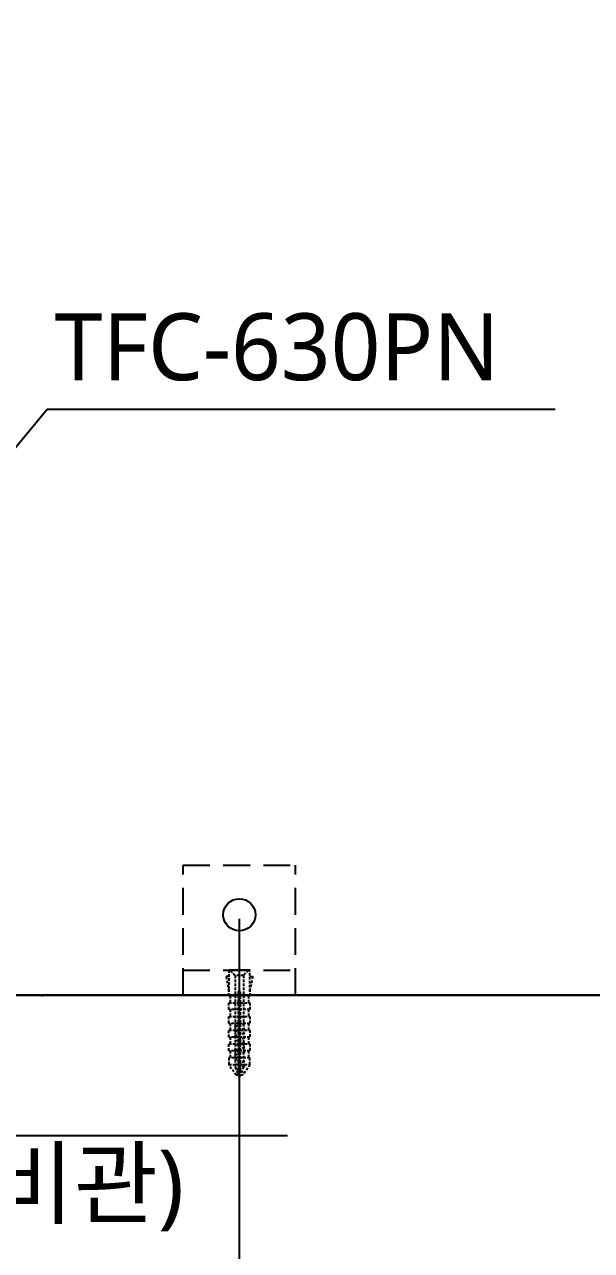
# Model space of a CAD drawing. Extents: x 3004 to 9384, y -52 to 2475.
# Drawn here: x 3528 to 3739.9, y 199.5 to 657.4 of the extents above; entities that cross this region are included whole.
import ezdxf

# ---------------------------------------------------------------- set-up
doc = ezdxf.new("R2010")
doc.units = 0
doc.header["$LTSCALE"] = 20
doc.header["$MEASUREMENT"] = 0
doc.linetypes.add('HIDDEN', pattern=[0.375, 0.25, -0.125])
doc.layers.get('0').update_dxf_attribs({"linetype": 'CONTINUOUS'})
doc.layers.get('DEFPOINTS').update_dxf_attribs({"linetype": 'CONTINUOUS'})
for name, color, linetype in [('1', 7, 'CONTINUOUS'), ('2', 2, 'CONTINUOUS'), ('3', 3, 'CONTINUOUS'), ('6', 6, 'CONTINUOUS')]:
    doc.layers.add(name, color=color, linetype=linetype)
doc.styles.add('ROMANS', font='NanumGothic.ttf', dxfattribs={"height": 10.144927})
doc.styles.get("Standard").update_dxf_attribs({"font": 'NanumGothic.ttf'})
doc.dimstyles.get("Standard").update_dxf_attribs({"dimtxt": 2.7, "dimasz": 2.5, "dimexe": 1.5, "dimexo": 1.5, "dimgap": 1.5, "dimtad": 1, "dimdec": 0, "dimlfac": 10, "dimzin": 0, "dimdsep": 46, "dimtxsty": 'Standard', "dimcen": 0, "dimclrt": 2, "dimadec": 0, "dimazin": 0, "dimtfac": 1, "dimtdec": 0, "dimtmove": 0, "dimatfit": 3, "dimfxl": 0, "dimtolj": 1, "dimtzin": 0, "dimarcsym": 0})

# ---------------------------------------------------------------- blocks, each defined once
blk = doc.blocks.new('*D39')
at = {"color": 3, "lineweight": -2}
for p, q in [((4047.4, 680.94), (4047.4, 79.95)), ((3313.28, 293.4), (3313.28, 79.95)), ((3333.28, 84.95), (4027.4, 84.95))]:
    blk.add_line(p, q, dxfattribs=at)
at = {"color": 3}
for points in [[(3333.28, 88.28), (3333.28, 81.61), (3313.28, 84.95)], [(4027.4, 88.28), (4027.4, 81.61), (4047.4, 84.95)]]:
    blk.add_solid(points, dxfattribs=at)
at = {"layer": 'DEFPOINTS', "color": 0}
for p in [(4047.4, 682.44), (3313.28, 294.9), (4047.4, 84.95)]:
    blk.add_point(p, dxfattribs=at)
at = {"color": 2, "insert": (3685.42, 111.3), "char_height": 30, "attachment_point": 5}
blk.add_mtext('\\A1;735', dxfattribs=at)
blk = doc.blocks.new('*D30')
at = {"color": 3, "lineweight": -2}
for p, q in [((3608.28, 323.4), (3608.28, 127.12)), ((3313.28, 293.4), (3313.28, 127.12)), ((3333.28, 132.12), (3588.28, 132.12))]:
    blk.add_line(p, q, dxfattribs=at)
at = {"color": 3}
for points in [[(3333.28, 135.46), (3333.28, 128.79), (3313.28, 132.12)], [(3588.28, 135.46), (3588.28, 128.79), (3608.28, 132.12)]]:
    blk.add_solid(points, dxfattribs=at)
at = {"layer": 'DEFPOINTS', "color": 0}
for p in [(3608.28, 324.9), (3313.28, 294.9), (3608.28, 132.12)]:
    blk.add_point(p, dxfattribs=at)
at = {"color": 2, "insert": (3465.78, 158.45), "char_height": 30, "attachment_point": 5}
blk.add_mtext('\\A1;295', dxfattribs=at)

msp = doc.modelspace()

# ---------------------------------------------------------------- linework, layer by layer
at = {"color": 2, "linetype": 'HIDDEN', "ltscale": 0.2}
for p, q in [((3612.21, 304.23), (3604.35, 304.23)), ((3604.35, 304.23), (3604.35, 296.21)), ((3604.89, 304.09), (3606.76, 302.22)), ((3611.61, 304.23), (3604.94, 304.23)), ((3609.8, 302.22), (3606.76, 302.22)), ((3606.76, 302.22), (3606.76, 268.13)), ((3611.67, 304.09), (3609.8, 302.22)), ((3609.8, 302.22), (3609.8, 268.13)), ((3612.21, 296.21), (3612.21, 304.23)), ((3604.35, 301.82), (3603.33, 301.82)), ((3603.33, 301.82), (3604.35, 296.61)), ((3612.21, 301.82), (3613.29, 301.82)), ((3613.29, 301.82), (3612.21, 296.61)), ((3604.35, 294.6), (3604.35, 297.17)), ((3607.8, 294.6), (3604.35, 294.6)), ((3604.91, 294.6), (3604.91, 292.04)), ((3608.76, 296.21), (3607.8, 296.21)), ((3607.8, 296.21), (3607.8, 266.53)), ((3608.76, 266.53), (3608.76, 296.21)), ((3612.21, 294.6), (3608.76, 294.6)), ((3611.65, 294.6), (3611.65, 292.04)), ((3612.21, 297.17), (3612.21, 294.6)), ((3604.35, 289.47), (3604.35, 292.04)), ((3604.35, 292.04), (3607.8, 292.04)), ((3607.8, 289.47), (3604.35, 289.47)), ((3604.91, 289.47), (3604.91, 286.9)), ((3608.76, 292.04), (3612.21, 292.04)), ((3612.21, 289.47), (3608.76, 289.47)), ((3611.65, 289.47), (3611.65, 286.9)), ((3612.21, 292.04), (3612.21, 289.47)), ((3604.35, 284.34), (3604.35, 286.9)), ((3604.35, 286.9), (3607.8, 286.9)), ((3607.8, 284.34), (3604.35, 284.34)), ((3604.91, 284.34), (3604.91, 281.77)), ((3610.28, 284.22), (3606.27, 282.9)), ((3608.76, 286.9), (3612.21, 286.9)), ((3612.21, 284.34), (3608.76, 284.34)), ((3611.65, 284.34), (3611.65, 281.77)), ((3612.21, 286.9), (3612.21, 284.34)), ((3604.35, 279.2), (3604.35, 281.77)), ((3604.35, 281.77), (3607.8, 281.77)), ((3610.28, 282.45), (3606.27, 281.13)), ((3610.28, 280.67), (3606.27, 279.36)), ((3608.76, 281.77), (3612.21, 281.77)), ((3612.21, 281.77), (3612.21, 279.2)), ((3607.8, 279.2), (3604.35, 279.2)), ((3604.35, 274.07), (3604.35, 276.64)), ((3604.35, 276.64), (3607.8, 276.64)), ((3604.91, 279.2), (3604.91, 276.64)), ((3610.28, 278.9), (3606.27, 277.58)), ((3610.28, 277.13), (3606.27, 275.81)), ((3610.28, 275.35), (3606.27, 274.04)), ((3612.21, 279.2), (3608.76, 279.2)), ((3608.76, 276.64), (3612.21, 276.64)), ((3611.65, 279.2), (3611.65, 276.64)), ((3612.21, 276.64), (3612.21, 274.07)), ((3607.8, 274.07), (3604.35, 274.07)), ((3604.35, 271.5), (3604.35, 268.94)), ((3607.8, 271.5), (3604.35, 271.5)), ((3604.91, 274.07), (3604.91, 271.5)), ((3610.28, 273.58), (3606.27, 272.26)), ((3610.28, 271.81), (3606.27, 270.49)), ((3612.21, 274.07), (3608.76, 274.07)), ((3612.21, 271.5), (3608.76, 271.5)), ((3611.65, 274.07), (3611.65, 271.5)), ((3612.21, 268.94), (3612.21, 271.5)), ((3607.08, 264.93), (3604.35, 268.94)), ((3604.35, 268.94), (3607.8, 268.94)), ((3610.28, 270.04), (3606.27, 268.72)), ((3610.28, 268.26), (3606.7, 267.09)), ((3606.76, 268.13), (3608.28, 264.12)), ((3609.74, 266.31), (3607.3, 265.51)), ((3607.8, 266.53), (3608.76, 266.53)), ((3609.8, 268.13), (3608.28, 264.12)), ((3608.76, 268.94), (3612.21, 268.94)), ((3612.21, 268.94), (3609.48, 264.93)), ((3609.48, 264.93), (3607.08, 264.93))]:
    msp.add_line(p, q, dxfattribs=at)
at = {"color": 7}
for p, q in [((3387.86, 294.9), (3918.91, 294.9)), ((3702.31, 294.9), (3444.77, 294.9)), ((3782.21, 294.9), (3702.31, 294.9))]:
    msp.add_line(p, q, dxfattribs=at)
at = {"color": 7, "linetype": 'HIDDEN'}
for p, q in [((3534.48, 294.79), (3529.48, 294.79)), ((3534.48, 294.79), (3534.92, 294.79)), ((3535.21, 294.79), (3534.92, 294.79)), ((3536.18, 294.79), (3535.21, 294.79)), ((3536.48, 294.79), (3536.18, 294.79))]:
    msp.add_line(p, q, dxfattribs=at)
at = {"color": 2, "linetype": 'HIDDEN', "ltscale": 0.2}
for centre, start, end in [((3604.94, 304.15), 90, 225), ((3611.61, 304.15), 315, 90)]:
    msp.add_arc(centre, 0.0802, start, end, dxfattribs=at)
at = {"layer": '1', "color": 7, "linetype": 'Continuous'}
msp.add_open_spline([(3911.33, 294.9), (3910.65, 294.9), (3909.79, 294.9), (3907.16, 294.9), (3905.18, 294.9), (3900.49, 294.9), (3897.77, 294.9), (3891.61, 294.9), (3888.16, 294.9), (3880.84, 294.9), (3876.94, 294.9), (3864.65, 294.9), (3855.6, 294.9), (3836.78, 294.9), (3826.96, 294.9), (3806.74, 294.9), (3796.31, 294.9), (3765.11, 294.9), (3744.14, 294.9), (3702.09, 294.9), (3681.01, 294.9), (3638.78, 294.9), (3617.64, 294.9), (3575.34, 294.9), (3554.19, 294.9), (3522.46, 294.9), (3511.89, 294.9), (3490.73, 294.9), (3480.16, 294.9), (3469.58, 294.9)], degree=3, knots=[0, 0, 0, 0, 0.022308, 0.022308, 0.054897, 0.054897, 0.087487, 0.087487, 0.120077, 0.120077, 0.152667, 0.152667, 0.217846, 0.217846, 0.283026, 0.283026, 0.348205, 0.348205, 0.478564, 0.478564, 0.608923, 0.608923, 0.739282, 0.739282, 0.869641, 0.869641, 0.934821, 0.934821, 1, 1, 1, 1], dxfattribs=at)
at = {"layer": '3', "color": 2, "linetype": 'HIDDEN', "ltscale": 2}
for p, q in [((3587.28, 294.9), (3587.28, 343.43)), ((3587.28, 343.43), (3629.28, 343.43)), ((3629.28, 294.9), (3629.28, 343.43)), ((3587.28, 304.23), (3629.28, 304.23))]:
    msp.add_line(p, q, dxfattribs=at)
at = {"layer": '3', "color": 7}
msp.add_circle((3608.28, 324.9), 6, dxfattribs=at)
at = {"layer": '6'}
msp.add_lwpolyline([(4558.57, 2219.94), (3313.28, 2219.94), (3313.28, 294.9), (4580.5, 294.9)], dxfattribs=at)

# ---------------------------------------------------------------- texts
at = {"layer": '2', "char_height": 25, "attachment_point": 4, "style": 'ROMANS'}
for s, insert in [('TFC-630PN', (3539.12, 536.88)), ('VN 100 SDR33\\P(구 VG2 100 염비관)', (3299.43, 242.71))]:
    msp.add_mtext(s, dxfattribs=dict(at, insert=insert))

# ---------------------------------------------------------------- dimensions: what is measured, and where the dimension line sits
dim = msp.add_linear_dim(base=(4047.4, 84.95), p1=(3313.28, 294.9), p2=(4047.4, 682.44), text='735', dimstyle='Standard', override={"dimtxt": 30, "dimasz": 20, "dimexe": 5, "dimgap": 10, "dimtih": 1, "dimtoh": 1, "dimlfac": 1, "dimzin": 12, "dimclrd": 3, "dimclre": 3, "dimazin": 2, "dimarcsym": 1})
dim.commit()
dim.dimension.update_dxf_attribs({"geometry": '*D39', "text_midpoint": (3685.42, 84.95), "dimtype": 160})
dim = msp.add_linear_dim(base=(3608.28, 132.12), p1=(3313.28, 294.9), p2=(3608.28, 324.9), dimstyle='Standard', override={"dimtxt": 30, "dimasz": 20, "dimexe": 5, "dimgap": 10, "dimtih": 1, "dimtoh": 1, "dimlfac": 1, "dimzin": 12, "dimclrd": 3, "dimclre": 3, "dimazin": 2, "dimarcsym": 1})
dim.commit()
dim.dimension.update_dxf_attribs({"geometry": '*D30', "text_midpoint": (3465.78, 132.12), "dimtype": 160})

# ---------------------------------------------------------------- leaders
at = {"color": 7}
msp.add_leader([(3491.94, 460.22), (3536.44, 513.75), (3726.31, 513.75)], dimstyle='Standard', override={"dimscale": 1.2, "dimtxt": 20, "dimasz": 20, "dimexe": 5, "dimgap": 10, "dimtad": 0, "dimtoh": 1, "dimlfac": 1, "dimzin": 12, "dimclrd": 3, "dimclre": 3, "dimazin": 2, "dimarcsym": 1}, dxfattribs=at)
msp.add_leader([(3227.82, 341.33), (3288.21, 242.49), (3626.31, 242.49)], dimstyle='Standard', override={"dimtxt": 20, "dimasz": 20, "dimexe": 5, "dimgap": 10, "dimtad": 0, "dimtih": 1, "dimtoh": 1, "dimlfac": 1, "dimzin": 12, "dimclrd": 3, "dimclre": 3, "dimazin": 2, "dimarcsym": 1})

doc.saveas('drawing.dxf')
